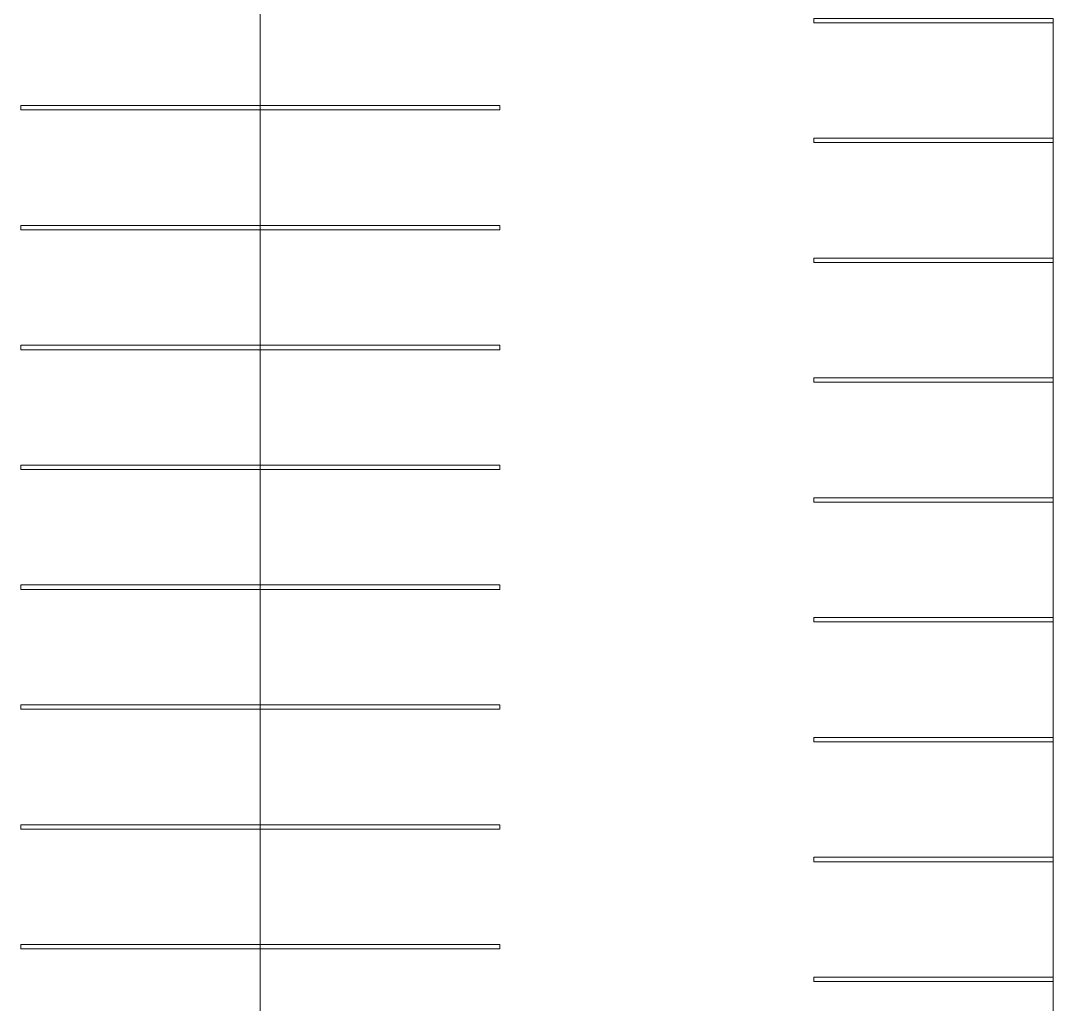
# Model space of a CAD drawing. Header units: metres. Extents: x -55 to 260, y -121 to 64.
# Drawn here: x 212.87 to 236.57, y -30.48 to -7.91 of the extents above; entities that cross this region are included whole.
import ezdxf

# ---------------------------------------------------------------- set-up
doc = ezdxf.new("R2010")
doc.units = ezdxf.units.M
for name, color, linetype, lineweight in [('0-1', 7, 'Continuous', 5), ('45ESTAC-1', 253, 'Continuous', 5), ('70LINEA-1', 254, 'Continuous', 5)]:
    doc.layers.add(name, color=color, linetype=linetype, lineweight=lineweight)

# ---------------------------------------------------------------- blocks, each defined once
blk = doc.blocks.new('Parking Lot - Single - Single-V121-A1 _ A700')
at = {"layer": '70LINEA-1'}
for p, q in [((218.372, -7.49), (218.372, -9.857)), ((218.372, -9.857), (218.373, -9.857)), ((223.872, -9.857), (218.373, -9.857)), ((218.373, -9.857), (218.373, -9.957)), ((223.872, -9.957), (223.872, -9.857)), ((223.872, -9.857), (223.872, -9.857)), ((218.373, -9.957), (223.872, -9.957))]:
    blk.add_line(p, q, dxfattribs=at)
blk = doc.blocks.new('Parking Lot - Single - Single-V122-A1 _ A700')
at = {"layer": '70LINEA-1'}
for p, q in [((218.372, -9.957), (218.372, -12.61)), ((218.372, -12.71), (218.373, -12.71)), ((223.872, -12.61), (218.373, -12.61)), ((218.373, -12.61), (218.373, -12.71)), ((218.373, -12.71), (223.872, -12.71)), ((223.872, -12.71), (223.872, -12.61)), ((223.872, -12.61), (223.872, -12.61))]:
    blk.add_line(p, q, dxfattribs=at)
blk = doc.blocks.new('Parking Lot - Single - Single-V123-A1 _ A700')
at = {"layer": '70LINEA-1'}
for p, q in [((218.372, -12.71), (218.372, -15.36)), ((223.872, -15.36), (218.373, -15.36)), ((218.373, -15.36), (218.373, -15.46)), ((223.872, -15.46), (223.872, -15.36)), ((223.872, -15.36), (223.872, -15.36)), ((218.372, -15.46), (218.373, -15.46)), ((218.373, -15.46), (223.872, -15.46))]:
    blk.add_line(p, q, dxfattribs=at)
blk = doc.blocks.new('Parking Lot - Single - Single-V124-A1 _ A700')
at = {"layer": '70LINEA-1'}
for p, q in [((218.372, -17.86), (218.372, -18.11)), ((218.372, -18.11), (218.373, -18.11)), ((218.372, -18.21), (218.373, -18.21)), ((223.872, -18.11), (218.373, -18.11)), ((218.373, -18.11), (218.373, -18.21)), ((218.373, -18.21), (223.872, -18.21)), ((223.872, -18.21), (223.872, -18.11))]:
    blk.add_line(p, q, dxfattribs=at)
blk = doc.blocks.new('Parking Lot - Single - Single-V125-A1 _ A700')
at = {"layer": '70LINEA-1'}
for p, q in [((218.372, -18.21), (218.372, -20.86)), ((218.372, -20.86), (218.373, -20.86)), ((218.372, -20.96), (218.373, -20.96)), ((223.872, -20.86), (218.373, -20.86)), ((218.373, -20.86), (218.373, -20.96)), ((218.373, -20.96), (223.872, -20.96)), ((223.872, -20.96), (223.872, -20.86)), ((223.872, -20.86), (223.872, -20.86))]:
    blk.add_line(p, q, dxfattribs=at)
blk = doc.blocks.new('Parking Lot - Single - Single-V126-A1 _ A700')
at = {"layer": '70LINEA-1'}
for p, q in [((218.372, -20.96), (218.372, -23.61)), ((218.372, -23.61), (218.373, -23.61)), ((223.872, -23.61), (218.373, -23.61)), ((218.373, -23.61), (218.373, -23.71)), ((218.373, -23.61), (220.173, -23.61)), ((223.872, -23.71), (223.872, -23.61)), ((223.872, -23.61), (223.872, -23.61)), ((218.372, -23.71), (218.373, -23.71)), ((218.373, -23.71), (223.872, -23.71))]:
    blk.add_line(p, q, dxfattribs=at)
blk = doc.blocks.new('Parking Lot - Single - Single-V127-A1 _ A700')
at = {"layer": '70LINEA-1'}
for p, q in [((218.372, -23.71), (218.372, -26.36)), ((218.372, -26.36), (218.373, -26.36)), ((218.372, -26.46), (218.373, -26.46)), ((223.872, -26.36), (218.373, -26.36)), ((218.373, -26.36), (218.373, -26.46)), ((218.373, -26.36), (220.173, -26.36)), ((218.373, -26.46), (223.872, -26.46)), ((223.872, -26.46), (223.872, -26.36)), ((223.872, -26.36), (223.872, -26.36))]:
    blk.add_line(p, q, dxfattribs=at)
blk = doc.blocks.new('Parking Lot - Single - Single-V128-A1 _ A700')
at = {"layer": '70LINEA-1'}
for p, q in [((218.372, -26.46), (218.372, -29.11)), ((218.372, -29.11), (218.373, -29.11)), ((223.872, -29.11), (218.373, -29.11)), ((218.373, -29.11), (218.373, -29.21)), ((218.373, -29.11), (220.173, -29.11)), ((220.951, -29.11), (223.872, -29.11)), ((223.872, -29.21), (223.872, -29.11)), ((223.872, -29.11), (223.872, -29.11)), ((218.372, -29.21), (218.373, -29.21)), ((218.373, -29.21), (223.872, -29.21))]:
    blk.add_line(p, q, dxfattribs=at)
blk = doc.blocks.new('Parking Lot - Single - Single-V129-A1 _ A700')
at = {"layer": '70LINEA-1'}
for p, q in [((218.373, -29.157), (218.373, -31.857)), ((223.872, -31.857), (218.373, -31.857)), ((218.373, -31.857), (218.373, -31.957)), ((218.373, -31.857), (220.172, -31.857)), ((218.373, -31.857), (218.373, -31.857)), ((218.373, -31.957), (223.872, -31.957)), ((218.373, -31.957), (218.373, -31.957)), ((223.872, -31.957), (223.872, -31.857)), ((223.872, -31.857), (223.872, -31.857))]:
    blk.add_line(p, q, dxfattribs=at)
blk = doc.blocks.new('Parking Lot - Single - Single-V157-A1 _ A700')
at = {"layer": '70LINEA-1'}
for p, q in [((218.373, -9.857), (212.873, -9.857)), ((212.873, -9.857), (212.873, -9.957)), ((212.873, -9.957), (212.873, -9.857)), ((212.873, -9.857), (212.873, -9.857)), ((218.372, -9.857), (218.373, -9.857)), ((218.373, -9.957), (218.373, -9.857)), ((212.873, -9.957), (218.373, -9.957)), ((212.873, -9.957), (212.873, -9.957)), ((218.372, -12.61), (218.372, -9.957))]:
    blk.add_line(p, q, dxfattribs=at)
blk = doc.blocks.new('Parking Lot - Single - Single-V158-A1 _ A700')
at = {"layer": '70LINEA-1'}
for p, q in [((218.373, -12.61), (212.873, -12.61)), ((212.873, -12.61), (212.873, -12.71)), ((212.873, -12.61), (212.873, -12.61)), ((212.873, -12.71), (218.373, -12.71)), ((212.873, -12.71), (212.873, -12.71)), ((218.372, -12.61), (218.373, -12.61)), ((218.372, -15.36), (218.372, -12.71)), ((218.373, -12.71), (218.373, -12.61))]:
    blk.add_line(p, q, dxfattribs=at)
blk = doc.blocks.new('Parking Lot - Single - Single-V159-A1 _ A700')
at = {"layer": '70LINEA-1'}
for p, q in [((218.373, -15.36), (212.873, -15.36)), ((212.873, -15.36), (212.873, -15.46)), ((212.873, -15.36), (212.873, -15.36)), ((218.372, -15.36), (218.373, -15.36)), ((218.373, -15.46), (218.373, -15.36)), ((212.873, -15.46), (218.373, -15.46)), ((212.873, -15.46), (212.873, -15.46)), ((218.372, -17.86), (218.372, -15.46))]:
    blk.add_line(p, q, dxfattribs=at)
blk = doc.blocks.new('Parking Lot - Single - Single-V160-A1 _ A700')
at = {"layer": '70LINEA-1'}
for p, q in [((218.373, -18.11), (212.873, -18.11)), ((212.873, -18.11), (212.873, -18.21)), ((212.873, -18.21), (212.873, -18.11)), ((212.873, -18.11), (212.873, -18.11)), ((212.873, -18.21), (218.373, -18.21)), ((212.873, -18.21), (212.873, -18.21)), ((218.372, -20.86), (218.372, -18.21)), ((218.373, -18.21), (218.373, -18.11))]:
    blk.add_line(p, q, dxfattribs=at)
blk = doc.blocks.new('Parking Lot - Single - Single-V161-A1 _ A700')
at = {"layer": '70LINEA-1'}
for p, q in [((218.373, -20.86), (212.873, -20.86)), ((212.873, -20.86), (212.873, -20.96)), ((212.873, -20.96), (212.873, -20.86)), ((212.873, -20.86), (212.873, -20.86)), ((212.873, -20.96), (218.373, -20.96)), ((212.873, -20.96), (212.873, -20.96)), ((218.372, -20.86), (218.373, -20.86)), ((218.372, -23.61), (218.372, -20.96)), ((218.373, -20.96), (218.373, -20.86))]:
    blk.add_line(p, q, dxfattribs=at)
blk = doc.blocks.new('Parking Lot - Single - Single-V162-A1 _ A700')
at = {"layer": '70LINEA-1'}
for p, q in [((218.373, -23.61), (212.873, -23.61)), ((212.873, -23.61), (212.873, -23.71)), ((212.873, -23.71), (212.873, -23.61)), ((212.873, -23.61), (218.372, -23.61)), ((212.873, -23.61), (212.873, -23.61)), ((218.372, -23.61), (218.373, -23.61)), ((218.373, -23.71), (218.373, -23.61)), ((212.873, -23.71), (218.373, -23.71)), ((212.873, -23.71), (212.873, -23.71)), ((218.372, -26.36), (218.372, -23.71))]:
    blk.add_line(p, q, dxfattribs=at)
blk = doc.blocks.new('Parking Lot - Single - Single-V163-A1 _ A700')
at = {"layer": '70LINEA-1'}
for p, q in [((218.373, -29.11), (212.873, -29.11)), ((212.873, -29.11), (212.873, -29.21)), ((212.873, -29.21), (212.873, -29.11)), ((212.873, -29.11), (218.372, -29.11)), ((212.873, -29.11), (212.873, -29.11)), ((218.372, -29.11), (218.373, -29.11)), ((218.373, -29.21), (218.373, -29.11)), ((212.873, -29.21), (218.373, -29.21)), ((212.873, -29.21), (212.873, -29.21)), ((218.372, -29.66), (218.372, -29.21))]:
    blk.add_line(p, q, dxfattribs=at)
blk = doc.blocks.new('Parking Lot - Single - Single-V182-A1 _ A700')
at = {"layer": '70LINEA-1'}
for p, q in [((231.072, -2.459), (231.072, -2.359)), ((231.072, -2.359), (236.572, -2.359)), ((231.072, -2.359), (231.073, -2.359)), ((236.572, -2.359), (231.073, -2.359)), ((231.073, -2.359), (231.073, -2.459)), ((236.572, -2.459), (236.572, -2.359)), ((236.572, -2.359), (236.572, -2.359)), ((231.073, -2.459), (231.072, -2.459)), ((231.073, -2.459), (236.572, -2.459)), ((236.572, -5.109), (236.572, -2.459))]:
    blk.add_line(p, q, dxfattribs=at)
blk = doc.blocks.new('Parking Lot - Single - Single-V183-A1 _ A700')
at = {"layer": '70LINEA-1'}
for p, q in [((231.072, -13.359), (231.073, -13.359)), ((231.073, -13.459), (231.072, -13.459)), ((236.572, -13.359), (231.073, -13.359)), ((231.073, -13.359), (231.073, -13.459)), ((231.073, -13.459), (236.572, -13.459)), ((232.539, -13.359), (236.572, -13.359)), ((236.572, -13.459), (236.572, -13.359)), ((236.572, -13.359), (236.572, -13.359)), ((236.572, -16.109), (236.572, -13.459))]:
    blk.add_line(p, q, dxfattribs=at)
blk = doc.blocks.new('Parking Lot - Single - Single-V184-A1 _ A700')
at = {"layer": '70LINEA-1'}
for p, q in [((236.572, -16.109), (231.073, -16.109)), ((231.073, -16.109), (231.073, -16.209)), ((234.299, -16.109), (236.572, -16.109)), ((236.572, -16.209), (236.572, -16.109)), ((236.572, -16.109), (236.572, -16.109)), ((231.073, -16.209), (236.572, -16.209)), ((236.572, -18.859), (236.572, -16.209))]:
    blk.add_line(p, q, dxfattribs=at)
blk = doc.blocks.new('Parking Lot - Single - Single-V185-A1 _ A700')
at = {"layer": '70LINEA-1'}
for p, q in [((236.572, -18.859), (231.073, -18.859)), ((231.073, -18.859), (231.073, -18.959)), ((231.073, -18.959), (236.572, -18.959)), ((236.059, -18.859), (236.572, -18.859)), ((236.572, -18.959), (236.572, -18.859)), ((236.572, -18.859), (236.572, -18.859)), ((236.572, -21.609), (236.572, -18.959))]:
    blk.add_line(p, q, dxfattribs=at)
blk = doc.blocks.new('Parking Lot - Single - Single-V186-A1 _ A700')
at = {"layer": '70LINEA-1'}
for p, q in [((236.572, -21.609), (231.073, -21.609)), ((231.073, -21.609), (231.073, -21.709)), ((231.073, -21.709), (231.073, -21.609)), ((231.073, -21.609), (236.572, -21.609)), ((231.073, -21.609), (231.073, -21.609)), ((231.073, -21.709), (236.572, -21.709)), ((231.073, -21.709), (231.073, -21.709)), ((236.572, -21.709), (236.572, -21.609)), ((236.572, -21.609), (236.572, -21.609)), ((236.572, -24.359), (236.572, -21.709))]:
    blk.add_line(p, q, dxfattribs=at)
blk = doc.blocks.new('Parking Lot - Single - Single-V187-A1 _ A700')
at = {"layer": '70LINEA-1'}
for p, q in [((236.572, -27.109), (231.073, -27.109)), ((231.073, -27.109), (231.073, -27.209)), ((231.073, -27.209), (231.073, -27.109)), ((231.073, -27.109), (236.572, -27.109)), ((231.073, -27.109), (231.073, -27.109)), ((231.073, -27.209), (236.572, -27.209)), ((231.073, -27.209), (231.073, -27.209)), ((236.572, -27.209), (236.572, -27.109)), ((236.572, -27.109), (236.572, -27.109)), ((236.572, -29.859), (236.572, -27.209))]:
    blk.add_line(p, q, dxfattribs=at)
blk = doc.blocks.new('Parking Lot - Single - Single-V188-A1 _ A700')
at = {"layer": '70LINEA-1'}
for p, q in [((236.572, -29.859), (231.073, -29.859)), ((231.073, -29.859), (231.073, -29.959)), ((231.073, -29.959), (231.073, -29.859)), ((231.073, -29.859), (236.572, -29.859)), ((231.073, -29.859), (231.073, -29.859)), ((236.572, -29.959), (236.572, -29.859)), ((236.572, -29.859), (236.572, -29.859)), ((231.073, -29.959), (236.572, -29.959)), ((231.073, -29.959), (231.073, -29.959)), ((236.572, -32.609), (236.572, -29.959))]:
    blk.add_line(p, q, dxfattribs=at)
blk = doc.blocks.new('22011_AR_rvt-1-A1 _ A700')
at = {"layer": '70LINEA-1'}
for p, q in [((236.572, -7.959), (236.572, -9.66)), ((236.572, -9.66), (236.572, -10.609)), ((236.572, -10.709), (236.572, -13.359)), ((236.572, -13.459), (236.572, -16.109)), ((236.572, -16.209), (236.572, -18.859)), ((236.572, -18.959), (236.572, -19.66)), ((236.572, -19.66), (236.572, -21.609)), ((236.572, -21.709), (236.572, -24.359)), ((236.572, -24.459), (236.572, -27.109)), ((236.572, -27.209), (236.572, -29.66)), ((236.572, -29.66), (236.572, -29.859)), ((236.572, -29.959), (236.572, -32.609))]:
    blk.add_line(p, q, dxfattribs=at)
at = {"layer": '45ESTAC-1'}
for name, p in [('Parking Lot - Single - Single-V121-A1 _ A700', (0, 0)), ('Parking Lot - Single - Single-V182-A1 _ A700', (0, -5.5)), ('Parking Lot - Single - Single-V157-A1 _ A700', (0, 0)), ('Parking Lot - Single - Single-V122-A1 _ A700', (0, 0)), ('Parking Lot - Single - Single-V182-A1 _ A700', (0, -8.25)), ('Parking Lot - Single - Single-V158-A1 _ A700', (0, 0)), ('Parking Lot - Single - Single-V123-A1 _ A700', (0, 0)), ('Parking Lot - Single - Single-V183-A1 _ A700', (0, 0)), ('Parking Lot - Single - Single-V159-A1 _ A700', (0, 0)), ('Parking Lot - Single - Single-V184-A1 _ A700', (0, 0)), ('Parking Lot - Single - Single-V124-A1 _ A700', (0, 0)), ('Parking Lot - Single - Single-V160-A1 _ A700', (0, 0)), ('Parking Lot - Single - Single-V125-A1 _ A700', (0, 0)), ('Parking Lot - Single - Single-V185-A1 _ A700', (0, 0)), ('Parking Lot - Single - Single-V161-A1 _ A700', (0, 0)), ('Parking Lot - Single - Single-V126-A1 _ A700', (0, 0)), ('Parking Lot - Single - Single-V186-A1 _ A700', (0, 0)), ('Parking Lot - Single - Single-V162-A1 _ A700', (0, 0)), ('Parking Lot - Single - Single-V127-A1 _ A700', (0, 0)), ('Parking Lot - Single - Single-V186-A1 _ A700', (0, -2.75)), ('Parking Lot - Single - Single-V162-A1 _ A700', (0, -2.75)), ('Parking Lot - Single - Single-V128-A1 _ A700', (0, 0)), ('Parking Lot - Single - Single-V187-A1 _ A700', (0, 0)), ('Parking Lot - Single - Single-V163-A1 _ A700', (0, 0)), ('Parking Lot - Single - Single-V129-A1 _ A700', (0, 0)), ('Parking Lot - Single - Single-V188-A1 _ A700', (0, 0))]:
    blk.add_blockref(name, p, dxfattribs=at)
blk = doc.blocks.new('Parking Lot - Single - Single-V519-A1 _ A700')
at = {"layer": '70LINEA-1'}
for p, q in [((218.372, -7.49), (218.372, -9.857)), ((218.372, -9.857), (218.373, -9.857)), ((223.872, -9.857), (218.373, -9.857)), ((218.373, -9.857), (218.373, -9.957)), ((223.872, -9.957), (223.872, -9.857)), ((223.872, -9.857), (223.872, -9.857)), ((218.373, -9.957), (223.872, -9.957))]:
    blk.add_line(p, q, dxfattribs=at)
blk = doc.blocks.new('Parking Lot - Single - Single-V520-A1 _ A700')
at = {"layer": '70LINEA-1'}
for p, q in [((218.372, -9.957), (218.372, -12.61)), ((218.372, -12.71), (218.373, -12.71)), ((223.872, -12.61), (218.373, -12.61)), ((218.373, -12.61), (218.373, -12.71)), ((218.373, -12.71), (223.872, -12.71)), ((223.872, -12.71), (223.872, -12.61)), ((223.872, -12.61), (223.872, -12.61))]:
    blk.add_line(p, q, dxfattribs=at)
blk = doc.blocks.new('Parking Lot - Single - Single-V521-A1 _ A700')
at = {"layer": '70LINEA-1'}
for p, q in [((218.372, -12.71), (218.372, -15.36)), ((223.872, -15.36), (218.373, -15.36)), ((218.373, -15.36), (218.373, -15.46)), ((223.872, -15.46), (223.872, -15.36)), ((223.872, -15.36), (223.872, -15.36)), ((218.372, -15.46), (218.373, -15.46)), ((218.373, -15.46), (223.872, -15.46))]:
    blk.add_line(p, q, dxfattribs=at)
blk = doc.blocks.new('Parking Lot - Single - Single-V522-A1 _ A700')
at = {"layer": '70LINEA-1'}
for p, q in [((218.372, -17.86), (218.372, -18.11)), ((218.372, -18.11), (218.373, -18.11)), ((218.372, -18.21), (218.373, -18.21)), ((223.872, -18.11), (218.373, -18.11)), ((218.373, -18.11), (218.373, -18.21)), ((218.373, -18.21), (223.872, -18.21)), ((223.872, -18.21), (223.872, -18.11))]:
    blk.add_line(p, q, dxfattribs=at)
blk = doc.blocks.new('Parking Lot - Single - Single-V523-A1 _ A700')
at = {"layer": '70LINEA-1'}
for p, q in [((218.372, -18.21), (218.372, -20.86)), ((218.372, -20.86), (218.373, -20.86)), ((218.372, -20.96), (218.373, -20.96)), ((223.872, -20.86), (218.373, -20.86)), ((218.373, -20.86), (218.373, -20.96)), ((218.373, -20.96), (223.872, -20.96)), ((223.872, -20.96), (223.872, -20.86)), ((223.872, -20.86), (223.872, -20.86))]:
    blk.add_line(p, q, dxfattribs=at)
blk = doc.blocks.new('Parking Lot - Single - Single-V524-A1 _ A700')
at = {"layer": '70LINEA-1'}
for p, q in [((218.372, -20.96), (218.372, -23.61)), ((218.372, -23.61), (218.373, -23.61)), ((223.872, -23.61), (218.373, -23.61)), ((218.373, -23.61), (218.373, -23.71)), ((218.373, -23.61), (220.173, -23.61)), ((223.872, -23.71), (223.872, -23.61)), ((223.872, -23.61), (223.872, -23.61)), ((218.372, -23.71), (218.373, -23.71)), ((218.373, -23.71), (223.872, -23.71))]:
    blk.add_line(p, q, dxfattribs=at)
blk = doc.blocks.new('Parking Lot - Single - Single-V525-A1 _ A700')
at = {"layer": '70LINEA-1'}
for p, q in [((218.372, -23.71), (218.372, -26.36)), ((218.372, -26.36), (218.373, -26.36)), ((218.372, -26.46), (218.373, -26.46)), ((223.872, -26.36), (218.373, -26.36)), ((218.373, -26.36), (218.373, -26.46)), ((218.373, -26.36), (220.173, -26.36)), ((218.373, -26.46), (223.872, -26.46)), ((223.872, -26.46), (223.872, -26.36)), ((223.872, -26.36), (223.872, -26.36))]:
    blk.add_line(p, q, dxfattribs=at)
blk = doc.blocks.new('Parking Lot - Single - Single-V526-A1 _ A700')
at = {"layer": '70LINEA-1'}
for p, q in [((218.372, -26.46), (218.372, -29.11)), ((218.372, -29.11), (218.373, -29.11)), ((223.872, -29.11), (218.373, -29.11)), ((218.373, -29.11), (218.373, -29.21)), ((218.373, -29.11), (220.173, -29.11)), ((220.951, -29.11), (223.872, -29.11)), ((223.872, -29.21), (223.872, -29.11)), ((223.872, -29.11), (223.872, -29.11)), ((218.372, -29.21), (218.373, -29.21)), ((218.373, -29.21), (223.872, -29.21))]:
    blk.add_line(p, q, dxfattribs=at)
blk = doc.blocks.new('Parking Lot - Single - Single-V527-A1 _ A700')
at = {"layer": '70LINEA-1'}
for p, q in [((218.373, -29.157), (218.373, -31.857)), ((223.872, -31.857), (218.373, -31.857)), ((218.373, -31.857), (218.373, -31.957)), ((218.373, -31.857), (220.172, -31.857)), ((218.373, -31.857), (218.373, -31.857)), ((218.373, -31.957), (223.872, -31.957)), ((218.373, -31.957), (218.373, -31.957)), ((223.872, -31.957), (223.872, -31.857)), ((223.872, -31.857), (223.872, -31.857))]:
    blk.add_line(p, q, dxfattribs=at)
blk = doc.blocks.new('Parking Lot - Single - Single-V555-A1 _ A700')
at = {"layer": '70LINEA-1'}
for p, q in [((218.373, -9.857), (212.873, -9.857)), ((212.873, -9.857), (212.873, -9.957)), ((212.873, -9.957), (212.873, -9.857)), ((212.873, -9.857), (212.873, -9.857)), ((218.372, -9.857), (218.373, -9.857)), ((218.373, -9.957), (218.373, -9.857)), ((212.873, -9.957), (218.373, -9.957)), ((212.873, -9.957), (212.873, -9.957)), ((218.372, -12.61), (218.372, -9.957))]:
    blk.add_line(p, q, dxfattribs=at)
blk = doc.blocks.new('Parking Lot - Single - Single-V556-A1 _ A700')
at = {"layer": '70LINEA-1'}
for p, q in [((218.373, -12.61), (212.873, -12.61)), ((212.873, -12.61), (212.873, -12.71)), ((212.873, -12.61), (212.873, -12.61)), ((212.873, -12.71), (218.373, -12.71)), ((212.873, -12.71), (212.873, -12.71)), ((218.372, -12.61), (218.373, -12.61)), ((218.372, -15.36), (218.372, -12.71)), ((218.373, -12.71), (218.373, -12.61))]:
    blk.add_line(p, q, dxfattribs=at)
blk = doc.blocks.new('Parking Lot - Single - Single-V557-A1 _ A700')
at = {"layer": '70LINEA-1'}
for p, q in [((218.373, -15.36), (212.873, -15.36)), ((212.873, -15.36), (212.873, -15.46)), ((212.873, -15.36), (212.873, -15.36)), ((218.372, -15.36), (218.373, -15.36)), ((218.373, -15.46), (218.373, -15.36)), ((212.873, -15.46), (218.373, -15.46)), ((212.873, -15.46), (212.873, -15.46)), ((218.372, -17.86), (218.372, -15.46))]:
    blk.add_line(p, q, dxfattribs=at)
blk = doc.blocks.new('Parking Lot - Single - Single-V558-A1 _ A700')
at = {"layer": '70LINEA-1'}
for p, q in [((218.373, -18.11), (212.873, -18.11)), ((212.873, -18.11), (212.873, -18.21)), ((212.873, -18.21), (212.873, -18.11)), ((212.873, -18.11), (212.873, -18.11)), ((212.873, -18.21), (218.373, -18.21)), ((212.873, -18.21), (212.873, -18.21)), ((218.372, -20.86), (218.372, -18.21)), ((218.373, -18.21), (218.373, -18.11))]:
    blk.add_line(p, q, dxfattribs=at)
blk = doc.blocks.new('Parking Lot - Single - Single-V559-A1 _ A700')
at = {"layer": '70LINEA-1'}
for p, q in [((218.373, -20.86), (212.873, -20.86)), ((212.873, -20.86), (212.873, -20.96)), ((212.873, -20.96), (212.873, -20.86)), ((212.873, -20.86), (212.873, -20.86)), ((212.873, -20.96), (218.373, -20.96)), ((212.873, -20.96), (212.873, -20.96)), ((218.372, -20.86), (218.373, -20.86)), ((218.372, -23.61), (218.372, -20.96)), ((218.373, -20.96), (218.373, -20.86))]:
    blk.add_line(p, q, dxfattribs=at)
blk = doc.blocks.new('Parking Lot - Single - Single-V560-A1 _ A700')
at = {"layer": '70LINEA-1'}
for p, q in [((218.373, -23.61), (212.873, -23.61)), ((212.873, -23.61), (212.873, -23.71)), ((212.873, -23.71), (212.873, -23.61)), ((212.873, -23.61), (218.372, -23.61)), ((212.873, -23.61), (212.873, -23.61)), ((218.372, -23.61), (218.373, -23.61)), ((218.373, -23.71), (218.373, -23.61)), ((212.873, -23.71), (218.373, -23.71)), ((212.873, -23.71), (212.873, -23.71)), ((218.372, -26.36), (218.372, -23.71))]:
    blk.add_line(p, q, dxfattribs=at)
blk = doc.blocks.new('Parking Lot - Single - Single-V561-A1 _ A700')
at = {"layer": '70LINEA-1'}
for p, q in [((218.373, -29.11), (212.873, -29.11)), ((212.873, -29.11), (212.873, -29.21)), ((212.873, -29.21), (212.873, -29.11)), ((212.873, -29.11), (218.372, -29.11)), ((212.873, -29.11), (212.873, -29.11)), ((218.372, -29.11), (218.373, -29.11)), ((218.373, -29.21), (218.373, -29.11)), ((212.873, -29.21), (218.373, -29.21)), ((212.873, -29.21), (212.873, -29.21)), ((218.372, -29.66), (218.372, -29.21))]:
    blk.add_line(p, q, dxfattribs=at)
blk = doc.blocks.new('Parking Lot - Single - Single-V580-A1 _ A700')
at = {"layer": '70LINEA-1'}
for p, q in [((231.072, -2.459), (231.072, -2.359)), ((231.072, -2.359), (236.572, -2.359)), ((231.072, -2.359), (231.073, -2.359)), ((236.572, -2.359), (231.073, -2.359)), ((231.073, -2.359), (231.073, -2.459)), ((236.572, -2.459), (236.572, -2.359)), ((236.572, -2.359), (236.572, -2.359)), ((231.073, -2.459), (231.072, -2.459)), ((231.073, -2.459), (236.572, -2.459)), ((236.572, -5.109), (236.572, -2.459))]:
    blk.add_line(p, q, dxfattribs=at)
blk = doc.blocks.new('Parking Lot - Single - Single-V581-A1 _ A700')
at = {"layer": '70LINEA-1'}
for p, q in [((231.072, -13.359), (231.073, -13.359)), ((231.073, -13.459), (231.072, -13.459)), ((236.572, -13.359), (231.073, -13.359)), ((231.073, -13.359), (231.073, -13.459)), ((231.073, -13.459), (236.572, -13.459)), ((232.539, -13.359), (236.572, -13.359)), ((236.572, -13.459), (236.572, -13.359)), ((236.572, -13.359), (236.572, -13.359)), ((236.572, -16.109), (236.572, -13.459))]:
    blk.add_line(p, q, dxfattribs=at)
blk = doc.blocks.new('Parking Lot - Single - Single-V582-A1 _ A700')
at = {"layer": '70LINEA-1'}
for p, q in [((236.572, -16.109), (231.073, -16.109)), ((231.073, -16.109), (231.073, -16.209)), ((234.299, -16.109), (236.572, -16.109)), ((236.572, -16.209), (236.572, -16.109)), ((236.572, -16.109), (236.572, -16.109)), ((231.073, -16.209), (236.572, -16.209)), ((236.572, -18.859), (236.572, -16.209))]:
    blk.add_line(p, q, dxfattribs=at)
blk = doc.blocks.new('Parking Lot - Single - Single-V583-A1 _ A700')
at = {"layer": '70LINEA-1'}
for p, q in [((236.572, -18.859), (231.073, -18.859)), ((231.073, -18.859), (231.073, -18.959)), ((231.073, -18.959), (236.572, -18.959)), ((236.059, -18.859), (236.572, -18.859)), ((236.572, -18.959), (236.572, -18.859)), ((236.572, -18.859), (236.572, -18.859)), ((236.572, -21.609), (236.572, -18.959))]:
    blk.add_line(p, q, dxfattribs=at)
blk = doc.blocks.new('Parking Lot - Single - Single-V584-A1 _ A700')
at = {"layer": '70LINEA-1'}
for p, q in [((236.572, -21.609), (231.073, -21.609)), ((231.073, -21.609), (231.073, -21.709)), ((231.073, -21.709), (231.073, -21.609)), ((231.073, -21.609), (236.572, -21.609)), ((231.073, -21.609), (231.073, -21.609)), ((231.073, -21.709), (236.572, -21.709)), ((231.073, -21.709), (231.073, -21.709)), ((236.572, -21.709), (236.572, -21.609)), ((236.572, -21.609), (236.572, -21.609)), ((236.572, -24.359), (236.572, -21.709))]:
    blk.add_line(p, q, dxfattribs=at)
blk = doc.blocks.new('Parking Lot - Single - Single-V585-A1 _ A700')
at = {"layer": '70LINEA-1'}
for p, q in [((236.572, -27.109), (231.073, -27.109)), ((231.073, -27.109), (231.073, -27.209)), ((231.073, -27.209), (231.073, -27.109)), ((231.073, -27.109), (236.572, -27.109)), ((231.073, -27.109), (231.073, -27.109)), ((231.073, -27.209), (236.572, -27.209)), ((231.073, -27.209), (231.073, -27.209)), ((236.572, -27.209), (236.572, -27.109)), ((236.572, -27.109), (236.572, -27.109)), ((236.572, -29.859), (236.572, -27.209))]:
    blk.add_line(p, q, dxfattribs=at)
blk = doc.blocks.new('Parking Lot - Single - Single-V586-A1 _ A700')
at = {"layer": '70LINEA-1'}
for p, q in [((236.572, -29.859), (231.073, -29.859)), ((231.073, -29.859), (231.073, -29.959)), ((231.073, -29.959), (231.073, -29.859)), ((231.073, -29.859), (236.572, -29.859)), ((231.073, -29.859), (231.073, -29.859)), ((236.572, -29.959), (236.572, -29.859)), ((236.572, -29.859), (236.572, -29.859)), ((231.073, -29.959), (236.572, -29.959)), ((231.073, -29.959), (231.073, -29.959)), ((236.572, -32.609), (236.572, -29.959))]:
    blk.add_line(p, q, dxfattribs=at)
blk = doc.blocks.new('22011_AR_rvt-2-A1 _ A700')
at = {"layer": '70LINEA-1'}
for p, q in [((236.572, -7.959), (236.572, -9.66)), ((236.572, -9.66), (236.572, -10.609)), ((236.572, -10.709), (236.572, -13.359)), ((236.572, -13.459), (236.572, -16.109)), ((236.572, -16.209), (236.572, -18.859)), ((236.572, -18.959), (236.572, -19.66)), ((236.572, -19.66), (236.572, -21.609)), ((236.572, -21.709), (236.572, -24.359)), ((236.572, -24.459), (236.572, -27.109)), ((236.572, -27.209), (236.572, -29.66)), ((236.572, -29.66), (236.572, -29.859)), ((236.572, -29.959), (236.572, -32.609))]:
    blk.add_line(p, q, dxfattribs=at)
at = {"layer": '45ESTAC-1'}
for name, p in [('Parking Lot - Single - Single-V519-A1 _ A700', (0, 0)), ('Parking Lot - Single - Single-V580-A1 _ A700', (0, -5.5)), ('Parking Lot - Single - Single-V555-A1 _ A700', (0, 0)), ('Parking Lot - Single - Single-V520-A1 _ A700', (0, 0)), ('Parking Lot - Single - Single-V580-A1 _ A700', (0, -8.25)), ('Parking Lot - Single - Single-V556-A1 _ A700', (0, 0)), ('Parking Lot - Single - Single-V521-A1 _ A700', (0, 0)), ('Parking Lot - Single - Single-V581-A1 _ A700', (0, 0)), ('Parking Lot - Single - Single-V557-A1 _ A700', (0, 0)), ('Parking Lot - Single - Single-V582-A1 _ A700', (0, 0)), ('Parking Lot - Single - Single-V522-A1 _ A700', (0, 0)), ('Parking Lot - Single - Single-V558-A1 _ A700', (0, 0)), ('Parking Lot - Single - Single-V523-A1 _ A700', (0, 0)), ('Parking Lot - Single - Single-V583-A1 _ A700', (0, 0)), ('Parking Lot - Single - Single-V559-A1 _ A700', (0, 0)), ('Parking Lot - Single - Single-V524-A1 _ A700', (0, 0)), ('Parking Lot - Single - Single-V584-A1 _ A700', (0, 0)), ('Parking Lot - Single - Single-V560-A1 _ A700', (0, 0)), ('Parking Lot - Single - Single-V525-A1 _ A700', (0, 0)), ('Parking Lot - Single - Single-V584-A1 _ A700', (0, -2.75)), ('Parking Lot - Single - Single-V560-A1 _ A700', (0, -2.75)), ('Parking Lot - Single - Single-V526-A1 _ A700', (0, 0)), ('Parking Lot - Single - Single-V585-A1 _ A700', (0, 0)), ('Parking Lot - Single - Single-V561-A1 _ A700', (0, 0)), ('Parking Lot - Single - Single-V527-A1 _ A700', (0, 0)), ('Parking Lot - Single - Single-V586-A1 _ A700', (0, 0))]:
    blk.add_blockref(name, p, dxfattribs=at)

msp = doc.modelspace()

# ---------------------------------------------------------------- block references
at = {"layer": '0-1'}
for name in ['22011_AR_rvt-2-A1 _ A700', '22011_AR_rvt-1-A1 _ A700']:
    msp.add_blockref(name, (0, 0), dxfattribs=at)

doc.saveas('drawing.dxf')
